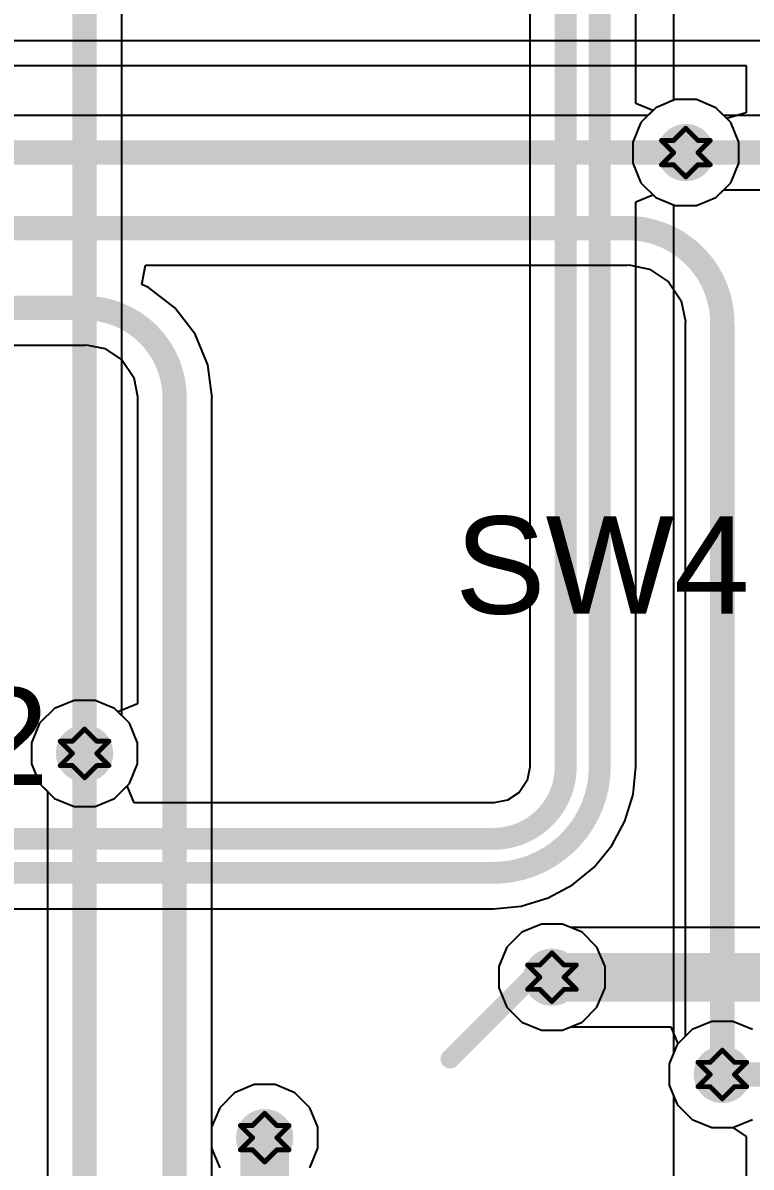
# Model space of a CAD drawing. Header units: inches. Extents: x 24 to 500, y 68 to 269.
# Drawn here: x 365.7 to 373.3, y 155.37 to 167.32 of the extents above; entities that cross this region are included whole.
import ezdxf

# ---------------------------------------------------------------- set-up
doc = ezdxf.new("R2010")
doc.units = ezdxf.units.IN
for name, color, linetype in [('Bottom Layer', 5, 'Continuous'), ('Drill Drawing', 1, 'Continuous'), ('Layer 1', 16, 'Continuous'), ('Layer 2', 76, 'Continuous'), ('Top Layer', 1, 'Continuous'), ('Top Overlay', 2, 'Continuous'), ('Via Holes', 16, 'Continuous')]:
    doc.layers.add(name, color=color, linetype=linetype)
doc.styles.add('Arial', font='', dxfattribs={"height": 0.2})
doc.styles.get('Arial').set_extended_font_data('Arial')

# ---------------------------------------------------------------- blocks, each defined once
blk = doc.blocks.new('TL3300CF160Q__79')
at = {"layer": 'Top Overlay'}
for points in [[(-5.867, 5.207, 0.2, 0.2, 0), (-4.953, 6.121, 0.2, 0.2, 0)], [(-4.953, 6.121, 0.2, 0.2, 0), (4.877, 6.121, 0.2, 0.2, 0)]]:
    blk.add_lwpolyline(points, format="xyseb", dxfattribs=at)
for points in [[(-5.003, 6.121, 0.1, 0.1, 1), (-4.903, 6.121, 0.1, 0.1, 1)], [(-5.003, 6.121, 0.1, 0.1, 1), (-4.903, 6.121, 0.1, 0.1, 1)], [(-5.917, 5.207, 0.1, 0.1, 1), (-5.817, 5.207, 0.1, 0.1, 1)]]:
    blk.add_lwpolyline(points, format="xyseb", close=True, dxfattribs=at)

msp = doc.modelspace()

# ---------------------------------------------------------------- hatches: boundary and pattern name
at = {"layer": 'Bottom Layer'}
h = msp.add_hatch(color=5, dxfattribs=at)
edge = h.paths.add_edge_path()
edge.add_arc((372.618, 165.964), 0.3, 0, 360)
h = msp.add_hatch(color=5, dxfattribs=at)
edge = h.paths.add_edge_path()
edge.add_arc((366.344, 159.69), 0.3, 0, 360)
h = msp.add_hatch(color=5, dxfattribs=at)
edge = h.paths.add_edge_path()
edge.add_arc((371.221, 157.353), 0.3, 0, 360)
h = msp.add_hatch(color=5, dxfattribs=at)
edge = h.paths.add_edge_path()
edge.add_arc((372.999, 156.337), 0.3, 0, 360)
h = msp.add_hatch(color=5, dxfattribs=at)
edge = h.paths.add_edge_path()
edge.add_arc((368.224, 155.677), 0.3, 0, 360)
at = {"layer": 'Layer 1'}
h = msp.add_hatch(color=16, dxfattribs=at)
edge = h.paths.add_edge_path()
edge.add_arc((372.618, 165.964), 0.3, 0, 360)
h = msp.add_hatch(color=16, dxfattribs=at)
edge = h.paths.add_edge_path()
edge.add_arc((366.344, 159.69), 0.3, 0, 360)
h = msp.add_hatch(color=16, dxfattribs=at)
edge = h.paths.add_edge_path()
edge.add_arc((371.221, 157.353), 0.3, 0, 360)
h = msp.add_hatch(color=16, dxfattribs=at)
edge = h.paths.add_edge_path()
edge.add_arc((372.999, 156.337), 0.3, 0, 360)
h = msp.add_hatch(color=16, dxfattribs=at)
edge = h.paths.add_edge_path()
edge.add_arc((368.224, 155.677), 0.3, 0, 360)
at = {"layer": 'Layer 2'}
h = msp.add_hatch(color=76, dxfattribs=at)
edge = h.paths.add_edge_path()
edge.add_arc((372.618, 165.964), 0.3, 0, 360)
h = msp.add_hatch(color=76, dxfattribs=at)
edge = h.paths.add_edge_path()
edge.add_arc((366.344, 159.69), 0.3, 0, 360)
h = msp.add_hatch(color=76, dxfattribs=at)
edge = h.paths.add_edge_path()
edge.add_arc((371.221, 157.353), 0.3, 0, 360)
h = msp.add_hatch(color=76, dxfattribs=at)
edge = h.paths.add_edge_path()
edge.add_arc((372.999, 156.337), 0.3, 0, 360)
h = msp.add_hatch(color=76, dxfattribs=at)
edge = h.paths.add_edge_path()
edge.add_arc((368.224, 155.677), 0.3, 0, 360)
at = {"layer": 'Top Layer'}
h = msp.add_hatch(color=1, dxfattribs=at)
edge = h.paths.add_edge_path()
edge.add_arc((372.618, 165.964), 0.3, 0, 360)
h = msp.add_hatch(color=1, dxfattribs=at)
edge = h.paths.add_edge_path()
edge.add_arc((366.344, 159.69), 0.3, 0, 360)
h = msp.add_hatch(color=1, dxfattribs=at)
edge = h.paths.add_edge_path()
edge.add_arc((371.221, 157.353), 0.3, 0, 360)
h = msp.add_hatch(color=1, dxfattribs=at)
edge = h.paths.add_edge_path()
edge.add_arc((372.999, 156.337), 0.3, 0, 360)
h = msp.add_hatch(color=1, dxfattribs=at)
edge = h.paths.add_edge_path()
edge.add_arc((368.224, 155.677), 0.3, 0, 360)
at = {"layer": 'Via Holes'}
h = msp.add_hatch(color=7, dxfattribs=at)
edge = h.paths.add_edge_path()
edge.add_arc((372.618, 165.964), 0.15, 0, 360)
h = msp.add_hatch(color=7, dxfattribs=at)
edge = h.paths.add_edge_path()
edge.add_arc((366.344, 159.69), 0.15, 0, 360)
h = msp.add_hatch(color=7, dxfattribs=at)
edge = h.paths.add_edge_path()
edge.add_arc((371.221, 157.353), 0.15, 0, 360)
h = msp.add_hatch(color=7, dxfattribs=at)
edge = h.paths.add_edge_path()
edge.add_arc((372.999, 156.337), 0.15, 0, 360)
h = msp.add_hatch(color=7, dxfattribs=at)
edge = h.paths.add_edge_path()
edge.add_arc((368.224, 155.677), 0.15, 0, 360)

# ---------------------------------------------------------------- linework, layer by layer
at = {"layer": 'Bottom Layer'}
for p, q in [((373.507, 167.132), (339.396, 167.132)), ((339.396, 166.873), (373.248, 166.873)), ((373.248, 166.873), (373.248, 166.382)), ((372.508, 166.518), (372.304, 166.433)), ((372.728, 166.518), (372.508, 166.518)), ((372.932, 166.433), (372.728, 166.518)), ((372.223, 166.352), (342.33, 166.352)), ((372.304, 166.433), (372.223, 166.352)), ((373.045, 166.32), (372.932, 166.433)), ((373.243, 166.379), (373.045, 166.32)), ((373.248, 166.382), (373.243, 166.379)), ((366.941, 164.585), (366.981, 164.788)), ((366.981, 164.788), (372.007, 164.788)), ((372.007, 164.788), (372.023, 164.791)), ((372.023, 164.791), (372.24, 164.748)), ((372.24, 164.748), (372.438, 164.615)), ((367.01, 164.556), (366.941, 164.585)), ((367.286, 164.344), (367.01, 164.556)), ((372.438, 164.615), (372.571, 164.417)), ((367.498, 164.068), (367.286, 164.344)), ((372.571, 164.417), (372.614, 164.2)), ((372.614, 164.2), (372.611, 164.184)), ((372.611, 164.184), (372.611, 156.732)), ((367.631, 163.747), (367.498, 164.068)), ((363.049, 163.953), (366.344, 163.953)), ((366.344, 163.953), (366.345, 163.954)), ((366.345, 163.953), (366.359, 163.956)), ((366.345, 163.954), (366.345, 163.953)), ((366.359, 163.956), (366.557, 163.917)), ((366.557, 163.917), (366.738, 163.796)), ((366.738, 163.796), (366.859, 163.615)), ((367.676, 163.402), (367.631, 163.747)), ((366.859, 163.615), (366.898, 163.416)), ((366.898, 163.416), (366.896, 163.402)), ((366.896, 163.402), (366.896, 160.209)), ((367.672, 145.924), (367.672, 163.402)), ((367.672, 163.402), (367.676, 163.402)), ((366.234, 160.244), (366.03, 160.159)), ((366.454, 160.244), (366.234, 160.244)), ((366.658, 160.159), (366.454, 160.244)), ((366.03, 160.159), (365.875, 160.004)), ((366.693, 160.125), (366.658, 160.159)), ((366.896, 160.209), (366.693, 160.125)), ((365.875, 160.004), (365.79, 159.8)), ((365.79, 159.8), (365.79, 159.58)), ((365.79, 159.58), (365.875, 159.376)), ((365.875, 159.376), (365.956, 159.295)), ((365.956, 159.295), (365.956, 150.307)), ((371.111, 157.907), (370.907, 157.823)), ((371.331, 157.907), (371.111, 157.907)), ((371.535, 157.823), (371.331, 157.907)), ((370.907, 157.823), (370.751, 157.667)), ((371.691, 157.667), (371.535, 157.823)), ((370.751, 157.667), (370.667, 157.463)), ((371.775, 157.463), (371.691, 157.667)), ((370.667, 157.463), (370.667, 157.243)), ((371.775, 157.243), (371.775, 157.463)), ((370.667, 157.243), (370.751, 157.039)), ((371.691, 157.039), (371.775, 157.243)), ((370.751, 157.039), (370.907, 156.883)), ((371.535, 156.883), (371.691, 157.039)), ((370.907, 156.883), (371.111, 156.799)), ((371.111, 156.799), (371.331, 156.799)), ((371.331, 156.799), (371.535, 156.883)), ((372.611, 156.732), (372.529, 156.651)), ((372.529, 156.651), (372.445, 156.447)), ((372.445, 156.447), (372.445, 156.227)), ((372.445, 156.227), (372.529, 156.023)), ((372.529, 156.023), (372.685, 155.867)), ((372.685, 155.867), (372.889, 155.783)), ((372.889, 155.783), (373.109, 155.783)), ((373.109, 155.783), (373.248, 155.69)), ((373.248, 155.69), (373.248, 145.168))]:
    msp.add_line(p, q, dxfattribs=at)
for points in [[(341.935, 165.964, 0.254, 0.254, 0), (372.618, 165.964, 0.254, 0.254, 0)], [(336.03, 165.176, 0.254, 0.254, 0), (372.007, 165.176, 0.254, 0.254, 0)], [(372.007, 165.176, 0.254, 0.254, -0.414214), (372.999, 164.184, 0.254, 0.254, 0)], [(358.432, 164.342, 0.254, 0.254, 0), (366.344, 164.342, 0.254, 0.254, 0)], [(366.344, 164.342, 0.254, 0.254, -0.000327), (366.345, 164.342, 0.254, 0.254, 0)], [(366.345, 164.342, 0.254, 0.254, -0.41383), (367.284, 163.402, 0.254, 0.254, 0)], [(372.999, 156.337, 0.254, 0.254, 0), (372.999, 164.184, 0.254, 0.254, 0)], [(367.284, 145.924, 0.254, 0.254, 0), (367.284, 163.402, 0.254, 0.254, 0)], [(366.344, 149.912, 0.254, 0.254, 0), (366.344, 159.69, 0.254, 0.254, 0)]]:
    msp.add_lwpolyline(points, format="xyseb", dxfattribs=at)
for points in [[(372.555, 165.964, 0.127, 0.127, 1), (372.682, 165.964, 0.127, 0.127, 1)], [(371.943, 165.176, 0.127, 0.127, 1), (372.07, 165.176, 0.127, 0.127, 1)], [(371.943, 165.176, 0.127, 0.127, 1), (372.07, 165.176, 0.127, 0.127, 1)], [(366.281, 164.342, 0.127, 0.127, 1), (366.408, 164.342, 0.127, 0.127, 1)], [(366.281, 164.342, 0.127, 0.127, 1), (366.408, 164.342, 0.127, 0.127, 1)], [(366.282, 164.342, 0.127, 0.127, 1), (366.409, 164.342, 0.127, 0.127, 1)], [(366.282, 164.342, 0.127, 0.127, 1), (366.409, 164.342, 0.127, 0.127, 1)], [(372.935, 164.184, 0.127, 0.127, 1), (373.062, 164.184, 0.127, 0.127, 1)], [(372.935, 164.184, 0.127, 0.127, 1), (373.062, 164.184, 0.127, 0.127, 1)], [(367.221, 163.402, 0.127, 0.127, 1), (367.348, 163.402, 0.127, 0.127, 1)], [(367.221, 163.402, 0.127, 0.127, 1), (367.348, 163.402, 0.127, 0.127, 1)], [(366.281, 159.69, 0.127, 0.127, 1), (366.408, 159.69, 0.127, 0.127, 1)], [(372.935, 156.337, 0.127, 0.127, 1), (373.062, 156.337, 0.127, 0.127, 1)]]:
    msp.add_lwpolyline(points, format="xyseb", close=True, dxfattribs=at)
at = {"layer": 'Drill Drawing'}
for points in [[(372.491, 166.091, 0.0508, 0.0508, 0), (372.618, 166.218, 0.0508, 0.0508, 0)], [(372.618, 166.218, 0.0508, 0.0508, 0), (372.745, 166.091, 0.0508, 0.0508, 0)], [(372.364, 166.091, 0.0508, 0.0508, 0), (372.491, 165.964, 0.0508, 0.0508, 0)], [(372.364, 166.091, 0.0508, 0.0508, 0), (372.491, 166.091, 0.0508, 0.0508, 0)], [(372.745, 166.091, 0.0508, 0.0508, 0), (372.872, 166.091, 0.0508, 0.0508, 0)], [(372.745, 165.964, 0.0508, 0.0508, 0), (372.872, 166.091, 0.0508, 0.0508, 0)], [(372.364, 165.837, 0.0508, 0.0508, 0), (372.491, 165.964, 0.0508, 0.0508, 0)], [(372.745, 165.964, 0.0508, 0.0508, 0), (372.872, 165.837, 0.0508, 0.0508, 0)], [(372.364, 165.837, 0.0508, 0.0508, 0), (372.491, 165.837, 0.0508, 0.0508, 0)], [(372.491, 165.837, 0.0508, 0.0508, 0), (372.618, 165.71, 0.0508, 0.0508, 0)], [(372.618, 165.71, 0.0508, 0.0508, 0), (372.745, 165.837, 0.0508, 0.0508, 0)], [(372.745, 165.837, 0.0508, 0.0508, 0), (372.872, 165.837, 0.0508, 0.0508, 0)], [(366.217, 159.817, 0.0508, 0.0508, 0), (366.344, 159.944, 0.0508, 0.0508, 0)], [(366.344, 159.944, 0.0508, 0.0508, 0), (366.471, 159.817, 0.0508, 0.0508, 0)], [(366.09, 159.817, 0.0508, 0.0508, 0), (366.217, 159.69, 0.0508, 0.0508, 0)], [(366.09, 159.817, 0.0508, 0.0508, 0), (366.217, 159.817, 0.0508, 0.0508, 0)], [(366.471, 159.817, 0.0508, 0.0508, 0), (366.598, 159.817, 0.0508, 0.0508, 0)], [(366.471, 159.69, 0.0508, 0.0508, 0), (366.598, 159.817, 0.0508, 0.0508, 0)], [(366.09, 159.563, 0.0508, 0.0508, 0), (366.217, 159.69, 0.0508, 0.0508, 0)], [(366.471, 159.69, 0.0508, 0.0508, 0), (366.598, 159.563, 0.0508, 0.0508, 0)], [(366.09, 159.563, 0.0508, 0.0508, 0), (366.217, 159.563, 0.0508, 0.0508, 0)], [(366.217, 159.563, 0.0508, 0.0508, 0), (366.344, 159.436, 0.0508, 0.0508, 0)], [(366.344, 159.436, 0.0508, 0.0508, 0), (366.471, 159.563, 0.0508, 0.0508, 0)], [(366.471, 159.563, 0.0508, 0.0508, 0), (366.598, 159.563, 0.0508, 0.0508, 0)], [(371.094, 157.48, 0.0508, 0.0508, 0), (371.221, 157.607, 0.0508, 0.0508, 0)], [(371.221, 157.607, 0.0508, 0.0508, 0), (371.348, 157.48, 0.0508, 0.0508, 0)], [(370.967, 157.48, 0.0508, 0.0508, 0), (371.094, 157.353, 0.0508, 0.0508, 0)], [(370.967, 157.48, 0.0508, 0.0508, 0), (371.094, 157.48, 0.0508, 0.0508, 0)], [(371.348, 157.48, 0.0508, 0.0508, 0), (371.475, 157.48, 0.0508, 0.0508, 0)], [(371.348, 157.353, 0.0508, 0.0508, 0), (371.475, 157.48, 0.0508, 0.0508, 0)], [(370.967, 157.226, 0.0508, 0.0508, 0), (371.094, 157.353, 0.0508, 0.0508, 0)], [(371.348, 157.353, 0.0508, 0.0508, 0), (371.475, 157.226, 0.0508, 0.0508, 0)], [(370.967, 157.226, 0.0508, 0.0508, 0), (371.094, 157.226, 0.0508, 0.0508, 0)], [(371.094, 157.226, 0.0508, 0.0508, 0), (371.221, 157.099, 0.0508, 0.0508, 0)], [(371.221, 157.099, 0.0508, 0.0508, 0), (371.348, 157.226, 0.0508, 0.0508, 0)], [(371.348, 157.226, 0.0508, 0.0508, 0), (371.475, 157.226, 0.0508, 0.0508, 0)], [(372.872, 156.464, 0.0508, 0.0508, 0), (372.999, 156.591, 0.0508, 0.0508, 0)], [(372.999, 156.591, 0.0508, 0.0508, 0), (373.126, 156.464, 0.0508, 0.0508, 0)], [(372.745, 156.464, 0.0508, 0.0508, 0), (372.872, 156.337, 0.0508, 0.0508, 0)], [(372.745, 156.464, 0.0508, 0.0508, 0), (372.872, 156.464, 0.0508, 0.0508, 0)], [(373.126, 156.464, 0.0508, 0.0508, 0), (373.253, 156.464, 0.0508, 0.0508, 0)], [(373.126, 156.337, 0.0508, 0.0508, 0), (373.253, 156.464, 0.0508, 0.0508, 0)], [(372.745, 156.21, 0.0508, 0.0508, 0), (372.872, 156.337, 0.0508, 0.0508, 0)], [(373.126, 156.337, 0.0508, 0.0508, 0), (373.253, 156.21, 0.0508, 0.0508, 0)], [(372.745, 156.21, 0.0508, 0.0508, 0), (372.872, 156.21, 0.0508, 0.0508, 0)], [(372.872, 156.21, 0.0508, 0.0508, 0), (372.999, 156.083, 0.0508, 0.0508, 0)], [(372.999, 156.083, 0.0508, 0.0508, 0), (373.126, 156.21, 0.0508, 0.0508, 0)], [(373.126, 156.21, 0.0508, 0.0508, 0), (373.253, 156.21, 0.0508, 0.0508, 0)], [(368.097, 155.804, 0.0508, 0.0508, 0), (368.224, 155.931, 0.0508, 0.0508, 0)], [(368.224, 155.931, 0.0508, 0.0508, 0), (368.351, 155.804, 0.0508, 0.0508, 0)], [(367.97, 155.804, 0.0508, 0.0508, 0), (368.097, 155.677, 0.0508, 0.0508, 0)], [(367.97, 155.804, 0.0508, 0.0508, 0), (368.097, 155.804, 0.0508, 0.0508, 0)], [(368.351, 155.804, 0.0508, 0.0508, 0), (368.478, 155.804, 0.0508, 0.0508, 0)], [(368.351, 155.677, 0.0508, 0.0508, 0), (368.478, 155.804, 0.0508, 0.0508, 0)], [(367.97, 155.55, 0.0508, 0.0508, 0), (368.097, 155.677, 0.0508, 0.0508, 0)], [(368.351, 155.677, 0.0508, 0.0508, 0), (368.478, 155.55, 0.0508, 0.0508, 0)], [(367.97, 155.55, 0.0508, 0.0508, 0), (368.097, 155.55, 0.0508, 0.0508, 0)], [(368.097, 155.55, 0.0508, 0.0508, 0), (368.224, 155.423, 0.0508, 0.0508, 0)], [(368.224, 155.423, 0.0508, 0.0508, 0), (368.351, 155.55, 0.0508, 0.0508, 0)], [(368.351, 155.55, 0.0508, 0.0508, 0), (368.478, 155.55, 0.0508, 0.0508, 0)]]:
    msp.add_lwpolyline(points, format="xyseb", dxfattribs=at)
for points in [[(372.605, 166.218, 0.0254, 0.0254, 1), (372.631, 166.218, 0.0254, 0.0254, 1)], [(372.605, 166.218, 0.0254, 0.0254, 1), (372.631, 166.218, 0.0254, 0.0254, 1)], [(372.351, 166.091, 0.0254, 0.0254, 1), (372.377, 166.091, 0.0254, 0.0254, 1)], [(372.351, 166.091, 0.0254, 0.0254, 1), (372.377, 166.091, 0.0254, 0.0254, 1)], [(372.478, 166.091, 0.0254, 0.0254, 1), (372.504, 166.091, 0.0254, 0.0254, 1)], [(372.478, 166.091, 0.0254, 0.0254, 1), (372.504, 166.091, 0.0254, 0.0254, 1)], [(372.732, 166.091, 0.0254, 0.0254, 1), (372.758, 166.091, 0.0254, 0.0254, 1)], [(372.732, 166.091, 0.0254, 0.0254, 1), (372.758, 166.091, 0.0254, 0.0254, 1)], [(372.859, 166.091, 0.0254, 0.0254, 1), (372.885, 166.091, 0.0254, 0.0254, 1)], [(372.859, 166.091, 0.0254, 0.0254, 1), (372.885, 166.091, 0.0254, 0.0254, 1)], [(372.478, 165.964, 0.0254, 0.0254, 1), (372.504, 165.964, 0.0254, 0.0254, 1)], [(372.478, 165.964, 0.0254, 0.0254, 1), (372.504, 165.964, 0.0254, 0.0254, 1)], [(372.732, 165.964, 0.0254, 0.0254, 1), (372.758, 165.964, 0.0254, 0.0254, 1)], [(372.732, 165.964, 0.0254, 0.0254, 1), (372.758, 165.964, 0.0254, 0.0254, 1)], [(372.351, 165.837, 0.0254, 0.0254, 1), (372.377, 165.837, 0.0254, 0.0254, 1)], [(372.351, 165.837, 0.0254, 0.0254, 1), (372.377, 165.837, 0.0254, 0.0254, 1)], [(372.478, 165.837, 0.0254, 0.0254, 1), (372.504, 165.837, 0.0254, 0.0254, 1)], [(372.478, 165.837, 0.0254, 0.0254, 1), (372.504, 165.837, 0.0254, 0.0254, 1)], [(372.732, 165.837, 0.0254, 0.0254, 1), (372.758, 165.837, 0.0254, 0.0254, 1)], [(372.732, 165.837, 0.0254, 0.0254, 1), (372.758, 165.837, 0.0254, 0.0254, 1)], [(372.859, 165.837, 0.0254, 0.0254, 1), (372.885, 165.837, 0.0254, 0.0254, 1)], [(372.859, 165.837, 0.0254, 0.0254, 1), (372.885, 165.837, 0.0254, 0.0254, 1)], [(372.605, 165.71, 0.0254, 0.0254, 1), (372.631, 165.71, 0.0254, 0.0254, 1)], [(372.605, 165.71, 0.0254, 0.0254, 1), (372.631, 165.71, 0.0254, 0.0254, 1)], [(366.331, 159.944, 0.0254, 0.0254, 1), (366.357, 159.944, 0.0254, 0.0254, 1)], [(366.331, 159.944, 0.0254, 0.0254, 1), (366.357, 159.944, 0.0254, 0.0254, 1)], [(366.077, 159.817, 0.0254, 0.0254, 1), (366.103, 159.817, 0.0254, 0.0254, 1)], [(366.077, 159.817, 0.0254, 0.0254, 1), (366.103, 159.817, 0.0254, 0.0254, 1)], [(366.204, 159.817, 0.0254, 0.0254, 1), (366.23, 159.817, 0.0254, 0.0254, 1)], [(366.204, 159.817, 0.0254, 0.0254, 1), (366.23, 159.817, 0.0254, 0.0254, 1)], [(366.459, 159.817, 0.0254, 0.0254, 1), (366.484, 159.817, 0.0254, 0.0254, 1)], [(366.459, 159.817, 0.0254, 0.0254, 1), (366.484, 159.817, 0.0254, 0.0254, 1)], [(366.586, 159.817, 0.0254, 0.0254, 1), (366.611, 159.817, 0.0254, 0.0254, 1)], [(366.586, 159.817, 0.0254, 0.0254, 1), (366.611, 159.817, 0.0254, 0.0254, 1)], [(366.204, 159.69, 0.0254, 0.0254, 1), (366.23, 159.69, 0.0254, 0.0254, 1)], [(366.204, 159.69, 0.0254, 0.0254, 1), (366.23, 159.69, 0.0254, 0.0254, 1)], [(366.459, 159.69, 0.0254, 0.0254, 1), (366.484, 159.69, 0.0254, 0.0254, 1)], [(366.459, 159.69, 0.0254, 0.0254, 1), (366.484, 159.69, 0.0254, 0.0254, 1)], [(366.077, 159.563, 0.0254, 0.0254, 1), (366.103, 159.563, 0.0254, 0.0254, 1)], [(366.077, 159.563, 0.0254, 0.0254, 1), (366.103, 159.563, 0.0254, 0.0254, 1)], [(366.204, 159.563, 0.0254, 0.0254, 1), (366.23, 159.563, 0.0254, 0.0254, 1)], [(366.204, 159.563, 0.0254, 0.0254, 1), (366.23, 159.563, 0.0254, 0.0254, 1)], [(366.459, 159.563, 0.0254, 0.0254, 1), (366.484, 159.563, 0.0254, 0.0254, 1)], [(366.459, 159.563, 0.0254, 0.0254, 1), (366.484, 159.563, 0.0254, 0.0254, 1)], [(366.586, 159.563, 0.0254, 0.0254, 1), (366.611, 159.563, 0.0254, 0.0254, 1)], [(366.586, 159.563, 0.0254, 0.0254, 1), (366.611, 159.563, 0.0254, 0.0254, 1)], [(366.331, 159.436, 0.0254, 0.0254, 1), (366.357, 159.436, 0.0254, 0.0254, 1)], [(366.331, 159.436, 0.0254, 0.0254, 1), (366.357, 159.436, 0.0254, 0.0254, 1)], [(371.208, 157.607, 0.0254, 0.0254, 1), (371.234, 157.607, 0.0254, 0.0254, 1)], [(371.208, 157.607, 0.0254, 0.0254, 1), (371.234, 157.607, 0.0254, 0.0254, 1)], [(370.954, 157.48, 0.0254, 0.0254, 1), (370.98, 157.48, 0.0254, 0.0254, 1)], [(370.954, 157.48, 0.0254, 0.0254, 1), (370.98, 157.48, 0.0254, 0.0254, 1)], [(371.081, 157.48, 0.0254, 0.0254, 1), (371.107, 157.48, 0.0254, 0.0254, 1)], [(371.081, 157.48, 0.0254, 0.0254, 1), (371.107, 157.48, 0.0254, 0.0254, 1)], [(371.335, 157.48, 0.0254, 0.0254, 1), (371.361, 157.48, 0.0254, 0.0254, 1)], [(371.335, 157.48, 0.0254, 0.0254, 1), (371.361, 157.48, 0.0254, 0.0254, 1)], [(371.462, 157.48, 0.0254, 0.0254, 1), (371.488, 157.48, 0.0254, 0.0254, 1)], [(371.462, 157.48, 0.0254, 0.0254, 1), (371.488, 157.48, 0.0254, 0.0254, 1)], [(371.081, 157.353, 0.0254, 0.0254, 1), (371.107, 157.353, 0.0254, 0.0254, 1)], [(371.081, 157.353, 0.0254, 0.0254, 1), (371.107, 157.353, 0.0254, 0.0254, 1)], [(371.335, 157.353, 0.0254, 0.0254, 1), (371.361, 157.353, 0.0254, 0.0254, 1)], [(371.335, 157.353, 0.0254, 0.0254, 1), (371.361, 157.353, 0.0254, 0.0254, 1)], [(370.954, 157.226, 0.0254, 0.0254, 1), (370.98, 157.226, 0.0254, 0.0254, 1)], [(370.954, 157.226, 0.0254, 0.0254, 1), (370.98, 157.226, 0.0254, 0.0254, 1)], [(371.081, 157.226, 0.0254, 0.0254, 1), (371.107, 157.226, 0.0254, 0.0254, 1)], [(371.081, 157.226, 0.0254, 0.0254, 1), (371.107, 157.226, 0.0254, 0.0254, 1)], [(371.335, 157.226, 0.0254, 0.0254, 1), (371.361, 157.226, 0.0254, 0.0254, 1)], [(371.335, 157.226, 0.0254, 0.0254, 1), (371.361, 157.226, 0.0254, 0.0254, 1)], [(371.462, 157.226, 0.0254, 0.0254, 1), (371.488, 157.226, 0.0254, 0.0254, 1)], [(371.462, 157.226, 0.0254, 0.0254, 1), (371.488, 157.226, 0.0254, 0.0254, 1)], [(371.208, 157.099, 0.0254, 0.0254, 1), (371.234, 157.099, 0.0254, 0.0254, 1)], [(371.208, 157.099, 0.0254, 0.0254, 1), (371.234, 157.099, 0.0254, 0.0254, 1)], [(372.986, 156.591, 0.0254, 0.0254, 1), (373.012, 156.591, 0.0254, 0.0254, 1)], [(372.986, 156.591, 0.0254, 0.0254, 1), (373.012, 156.591, 0.0254, 0.0254, 1)], [(372.732, 156.464, 0.0254, 0.0254, 1), (372.758, 156.464, 0.0254, 0.0254, 1)], [(372.732, 156.464, 0.0254, 0.0254, 1), (372.758, 156.464, 0.0254, 0.0254, 1)], [(372.859, 156.464, 0.0254, 0.0254, 1), (372.885, 156.464, 0.0254, 0.0254, 1)], [(372.859, 156.464, 0.0254, 0.0254, 1), (372.885, 156.464, 0.0254, 0.0254, 1)], [(373.113, 156.464, 0.0254, 0.0254, 1), (373.139, 156.464, 0.0254, 0.0254, 1)], [(373.113, 156.464, 0.0254, 0.0254, 1), (373.139, 156.464, 0.0254, 0.0254, 1)], [(373.24, 156.464, 0.0254, 0.0254, 1), (373.266, 156.464, 0.0254, 0.0254, 1)], [(373.24, 156.464, 0.0254, 0.0254, 1), (373.266, 156.464, 0.0254, 0.0254, 1)], [(372.859, 156.337, 0.0254, 0.0254, 1), (372.885, 156.337, 0.0254, 0.0254, 1)], [(372.859, 156.337, 0.0254, 0.0254, 1), (372.885, 156.337, 0.0254, 0.0254, 1)], [(373.113, 156.337, 0.0254, 0.0254, 1), (373.139, 156.337, 0.0254, 0.0254, 1)], [(373.113, 156.337, 0.0254, 0.0254, 1), (373.139, 156.337, 0.0254, 0.0254, 1)], [(372.732, 156.21, 0.0254, 0.0254, 1), (372.758, 156.21, 0.0254, 0.0254, 1)], [(372.732, 156.21, 0.0254, 0.0254, 1), (372.758, 156.21, 0.0254, 0.0254, 1)], [(372.859, 156.21, 0.0254, 0.0254, 1), (372.885, 156.21, 0.0254, 0.0254, 1)], [(372.859, 156.21, 0.0254, 0.0254, 1), (372.885, 156.21, 0.0254, 0.0254, 1)], [(373.113, 156.21, 0.0254, 0.0254, 1), (373.139, 156.21, 0.0254, 0.0254, 1)], [(373.113, 156.21, 0.0254, 0.0254, 1), (373.139, 156.21, 0.0254, 0.0254, 1)], [(373.24, 156.21, 0.0254, 0.0254, 1), (373.266, 156.21, 0.0254, 0.0254, 1)], [(373.24, 156.21, 0.0254, 0.0254, 1), (373.266, 156.21, 0.0254, 0.0254, 1)], [(372.986, 156.083, 0.0254, 0.0254, 1), (373.012, 156.083, 0.0254, 0.0254, 1)], [(372.986, 156.083, 0.0254, 0.0254, 1), (373.012, 156.083, 0.0254, 0.0254, 1)], [(368.211, 155.931, 0.0254, 0.0254, 1), (368.236, 155.931, 0.0254, 0.0254, 1)], [(368.211, 155.931, 0.0254, 0.0254, 1), (368.236, 155.931, 0.0254, 0.0254, 1)], [(367.957, 155.804, 0.0254, 0.0254, 1), (367.983, 155.804, 0.0254, 0.0254, 1)], [(367.957, 155.804, 0.0254, 0.0254, 1), (367.983, 155.804, 0.0254, 0.0254, 1)], [(368.084, 155.804, 0.0254, 0.0254, 1), (368.11, 155.804, 0.0254, 0.0254, 1)], [(368.084, 155.804, 0.0254, 0.0254, 1), (368.11, 155.804, 0.0254, 0.0254, 1)], [(368.338, 155.804, 0.0254, 0.0254, 1), (368.363, 155.804, 0.0254, 0.0254, 1)], [(368.338, 155.804, 0.0254, 0.0254, 1), (368.363, 155.804, 0.0254, 0.0254, 1)], [(368.465, 155.804, 0.0254, 0.0254, 1), (368.49, 155.804, 0.0254, 0.0254, 1)], [(368.465, 155.804, 0.0254, 0.0254, 1), (368.49, 155.804, 0.0254, 0.0254, 1)], [(368.084, 155.677, 0.0254, 0.0254, 1), (368.11, 155.677, 0.0254, 0.0254, 1)], [(368.084, 155.677, 0.0254, 0.0254, 1), (368.11, 155.677, 0.0254, 0.0254, 1)], [(368.338, 155.677, 0.0254, 0.0254, 1), (368.363, 155.677, 0.0254, 0.0254, 1)], [(368.338, 155.677, 0.0254, 0.0254, 1), (368.363, 155.677, 0.0254, 0.0254, 1)], [(367.957, 155.55, 0.0254, 0.0254, 1), (367.983, 155.55, 0.0254, 0.0254, 1)], [(367.957, 155.55, 0.0254, 0.0254, 1), (367.983, 155.55, 0.0254, 0.0254, 1)], [(368.084, 155.55, 0.0254, 0.0254, 1), (368.11, 155.55, 0.0254, 0.0254, 1)], [(368.084, 155.55, 0.0254, 0.0254, 1), (368.11, 155.55, 0.0254, 0.0254, 1)], [(368.338, 155.55, 0.0254, 0.0254, 1), (368.363, 155.55, 0.0254, 0.0254, 1)], [(368.338, 155.55, 0.0254, 0.0254, 1), (368.363, 155.55, 0.0254, 0.0254, 1)], [(368.465, 155.55, 0.0254, 0.0254, 1), (368.49, 155.55, 0.0254, 0.0254, 1)], [(368.465, 155.55, 0.0254, 0.0254, 1), (368.49, 155.55, 0.0254, 0.0254, 1)], [(368.211, 155.423, 0.0254, 0.0254, 1), (368.236, 155.423, 0.0254, 0.0254, 1)], [(368.211, 155.423, 0.0254, 0.0254, 1), (368.236, 155.423, 0.0254, 0.0254, 1)]]:
    msp.add_lwpolyline(points, format="xyseb", close=True, dxfattribs=at)
at = {"layer": 'Layer 1'}
for p, q in [((372.508, 166.518), (372.304, 166.433)), ((372.728, 166.518), (372.508, 166.518)), ((372.932, 166.433), (372.728, 166.518)), ((372.304, 166.433), (372.148, 166.277)), ((373.088, 166.277), (372.932, 166.433)), ((372.148, 166.277), (372.064, 166.074)), ((373.172, 166.074), (373.088, 166.277)), ((372.064, 166.074), (372.064, 165.853)), ((373.172, 165.853), (373.172, 166.074)), ((372.064, 165.853), (372.148, 165.65)), ((373.088, 165.65), (373.172, 165.853)), ((372.148, 165.65), (372.304, 165.494)), ((372.932, 165.494), (373.088, 165.65)), ((372.304, 165.494), (372.508, 165.41)), ((372.728, 165.41), (372.932, 165.494)), ((372.508, 165.41), (372.728, 165.41)), ((366.234, 160.244), (366.03, 160.159)), ((366.454, 160.244), (366.234, 160.244)), ((366.658, 160.159), (366.454, 160.244)), ((366.03, 160.159), (365.875, 160.004)), ((366.814, 160.004), (366.658, 160.159)), ((365.875, 160.004), (365.79, 159.8)), ((366.898, 159.8), (366.814, 160.004)), ((365.79, 159.8), (365.79, 159.58)), ((366.898, 159.58), (366.898, 159.8)), ((365.79, 159.58), (365.875, 159.376)), ((366.814, 159.376), (366.898, 159.58)), ((365.875, 159.376), (366.03, 159.22)), ((366.658, 159.22), (366.814, 159.376)), ((366.03, 159.22), (366.234, 159.136)), ((366.454, 159.136), (366.658, 159.22)), ((366.234, 159.136), (366.454, 159.136)), ((371.111, 157.907), (370.907, 157.823)), ((371.331, 157.907), (371.111, 157.907)), ((371.535, 157.823), (371.331, 157.907)), ((370.907, 157.823), (370.751, 157.667)), ((371.691, 157.667), (371.535, 157.823)), ((370.751, 157.667), (370.667, 157.463)), ((371.775, 157.463), (371.691, 157.667)), ((370.667, 157.463), (370.667, 157.243)), ((371.775, 157.243), (371.775, 157.463)), ((370.667, 157.243), (370.751, 157.039)), ((371.691, 157.039), (371.775, 157.243)), ((370.751, 157.039), (370.907, 156.883)), ((371.535, 156.883), (371.691, 157.039)), ((372.889, 156.891), (372.685, 156.807)), ((373.109, 156.891), (372.889, 156.891)), ((373.313, 156.807), (373.109, 156.891)), ((370.907, 156.883), (371.111, 156.799)), ((371.111, 156.799), (371.331, 156.799)), ((371.331, 156.799), (371.535, 156.883)), ((372.685, 156.807), (372.529, 156.651)), ((372.529, 156.651), (372.445, 156.447)), ((372.445, 156.447), (372.445, 156.227)), ((372.445, 156.227), (372.529, 156.023)), ((372.529, 156.023), (372.685, 155.867)), ((372.685, 155.867), (372.889, 155.783)), ((373.109, 155.783), (373.313, 155.867)), ((372.889, 155.783), (373.109, 155.783))]:
    msp.add_line(p, q, dxfattribs=at)
at = {"layer": 'Layer 2'}
for p, q in [((372.491, 179.448), (372.491, 166.511)), ((372.491, 166.511), (372.304, 166.433)), ((372.304, 166.433), (372.148, 166.277)), ((372.148, 166.277), (372.064, 166.074)), ((372.064, 166.074), (372.064, 165.853)), ((372.064, 165.853), (372.148, 165.65)), ((372.148, 165.65), (372.304, 165.494)), ((372.304, 165.494), (372.491, 165.417)), ((372.491, 165.417), (372.491, 156.558)), ((366.234, 160.244), (366.03, 160.159)), ((366.454, 160.244), (366.234, 160.244)), ((366.658, 160.159), (366.454, 160.244)), ((366.03, 160.159), (365.875, 160.004)), ((366.814, 160.004), (366.658, 160.159)), ((365.875, 160.004), (365.79, 159.8)), ((366.898, 159.8), (366.814, 160.004)), ((365.79, 159.8), (365.79, 159.58)), ((366.898, 159.58), (366.898, 159.8)), ((365.79, 159.58), (365.875, 159.376)), ((366.814, 159.376), (366.898, 159.58)), ((365.875, 159.376), (366.03, 159.22)), ((366.658, 159.22), (366.814, 159.376)), ((366.03, 159.22), (366.234, 159.136)), ((366.454, 159.136), (366.658, 159.22)), ((366.234, 159.136), (366.454, 159.136)), ((372.491, 156.558), (372.445, 156.447)), ((372.445, 156.447), (372.445, 156.227)), ((368.114, 156.231), (367.91, 156.146)), ((368.334, 156.231), (368.114, 156.231)), ((368.538, 156.146), (368.334, 156.231)), ((372.445, 156.227), (372.491, 156.116)), ((367.91, 156.146), (367.754, 155.99)), ((368.693, 155.99), (368.538, 156.146)), ((372.491, 156.116), (372.491, 148.082)), ((367.754, 155.99), (367.67, 155.787)), ((368.778, 155.787), (368.693, 155.99)), ((367.67, 155.787), (367.67, 155.566)), ((368.778, 155.566), (368.778, 155.787)), ((367.67, 155.566), (367.754, 155.363)), ((368.693, 155.363), (368.778, 155.566))]:
    msp.add_line(p, q, dxfattribs=at)
at = {"layer": 'Top Layer'}
for p, q in [((366.733, 160.085), (366.733, 174.966)), ((370.989, 169.771), (370.989, 159.552)), ((372.096, 166.476), (372.096, 169.77)), ((372.274, 166.403), (372.096, 166.476)), ((372.508, 166.518), (372.304, 166.433)), ((372.728, 166.518), (372.508, 166.518)), ((372.932, 166.433), (372.728, 166.518)), ((372.304, 166.433), (372.274, 166.403)), ((373.013, 166.352), (372.932, 166.433)), ((376.981, 166.352), (373.013, 166.352)), ((372.096, 165.451), (372.274, 165.524)), ((372.274, 165.524), (372.304, 165.494)), ((372.304, 165.494), (372.508, 165.41)), ((372.728, 165.41), (372.932, 165.494)), ((372.932, 165.494), (373.013, 165.575)), ((373.013, 165.575), (376.981, 165.575)), ((372.096, 159.552), (372.096, 165.451)), ((372.508, 165.41), (372.728, 165.41)), ((366.814, 160.004), (366.733, 160.085)), ((366.898, 159.8), (366.814, 160.004)), ((366.898, 159.58), (366.898, 159.8)), ((366.814, 159.376), (366.898, 159.58)), ((370.99, 159.547), (370.962, 159.406)), ((370.989, 159.552), (370.99, 159.547)), ((372.067, 159.262), (372.096, 159.551)), ((372.096, 159.551), (372.096, 159.552)), ((370.962, 159.406), (370.88, 159.283)), ((366.79, 159.352), (366.814, 159.376)), ((366.863, 159.174), (366.79, 159.352)), ((370.88, 159.283), (370.757, 159.201)), ((370.612, 159.174), (366.863, 159.174)), ((370.616, 159.173), (370.612, 159.174)), ((370.757, 159.201), (370.616, 159.173)), ((371.983, 158.984), (372.067, 159.262)), ((371.846, 158.727), (371.983, 158.984)), ((371.661, 158.502), (371.846, 158.727)), ((371.436, 158.318), (371.661, 158.502)), ((371.18, 158.18), (371.436, 158.318)), ((370.612, 158.067), (370.901, 158.096)), ((370.901, 158.096), (371.18, 158.18)), ((362.874, 158.067), (370.612, 158.067)), ((370.612, 158.067), (370.612, 158.067)), ((371.111, 157.907), (370.907, 157.823)), ((371.331, 157.907), (371.111, 157.907)), ((371.418, 157.871), (371.331, 157.907)), ((375.666, 157.871), (371.418, 157.871)), ((370.907, 157.823), (370.751, 157.667)), ((370.751, 157.667), (370.667, 157.463)), ((370.667, 157.463), (370.667, 157.243)), ((370.667, 157.243), (370.751, 157.039)), ((370.751, 157.039), (370.907, 156.883)), ((370.907, 156.883), (371.111, 156.799)), ((371.111, 156.799), (371.331, 156.799)), ((371.331, 156.799), (371.418, 156.835)), ((371.418, 156.835), (372.462, 156.835)), ((372.462, 156.835), (372.536, 156.657)), ((372.536, 156.657), (372.529, 156.651)), ((372.529, 156.651), (372.445, 156.447)), ((372.445, 156.447), (372.445, 156.227)), ((372.445, 156.227), (372.529, 156.023)), ((372.529, 156.023), (372.685, 155.867)), ((372.685, 155.867), (372.889, 155.783)), ((373.109, 155.783), (373.313, 155.867)), ((372.889, 155.783), (373.109, 155.783))]:
    msp.add_line(p, q, dxfattribs=at)
for points in [[(366.344, 159.69, 0.254, 0.254, 0), (366.344, 174.966, 0.254, 0.254, 0)], [(371.365, 159.552, 0.229, 0.229, 0), (371.365, 169.771, 0.229, 0.229, 0)], [(371.72, 159.552, 0.229, 0.229, 0), (371.72, 169.77, 0.229, 0.229, 0)], [(372.618, 165.964, 0.254, 0.254, 0), (372.618, 165.964, 0.254, 0.254, 0)], [(372.618, 165.964, 0.254, 0.254, 0), (377.463, 165.964, 0.254, 0.254, 0)], [(371.72, 159.552, 0.229, 0.229, -0.414214), (370.612, 158.443, 0.229, 0.229, 0)], [(371.365, 159.552, 0.229, 0.229, -0.414214), (370.612, 158.798, 0.229, 0.229, 0)], [(358.427, 158.798, 0.229, 0.229, 0), (370.612, 158.798, 0.229, 0.229, 0)], [(362.874, 158.443, 0.229, 0.229, 0), (370.612, 158.443, 0.229, 0.229, 0)], [(371.221, 157.353, 0.508, 0.508, 0), (375.666, 157.353, 0.508, 0.508, 0)], [(372.999, 156.337, 0.254, 0.254, 0), (387.096, 156.337, 0.254, 0.254, 0)], [(368.224, 153.844, 0.508, 0.508, 0), (368.224, 155.677, 0.508, 0.508, 0)]]:
    msp.add_lwpolyline(points, format="xyseb", dxfattribs=at)
for points in [[(372.555, 165.964, 0.127, 0.127, 1), (372.682, 165.964, 0.127, 0.127, 1)], [(372.555, 165.964, 0.127, 0.127, 1), (372.682, 165.964, 0.127, 0.127, 1)], [(372.555, 165.964, 0.127, 0.127, 1), (372.682, 165.964, 0.127, 0.127, 1)], [(366.281, 159.69, 0.127, 0.127, 1), (366.408, 159.69, 0.127, 0.127, 1)], [(371.308, 159.552, 0.114, 0.114, 1), (371.422, 159.552, 0.114, 0.114, 1)], [(371.308, 159.552, 0.114, 0.114, 1), (371.422, 159.552, 0.114, 0.114, 1)], [(371.663, 159.552, 0.114, 0.114, 1), (371.778, 159.552, 0.114, 0.114, 1)], [(371.663, 159.552, 0.114, 0.114, 1), (371.778, 159.552, 0.114, 0.114, 1)], [(370.555, 158.798, 0.114, 0.114, 1), (370.669, 158.798, 0.114, 0.114, 1)], [(370.555, 158.798, 0.114, 0.114, 1), (370.669, 158.798, 0.114, 0.114, 1)], [(370.555, 158.443, 0.114, 0.114, 1), (370.669, 158.443, 0.114, 0.114, 1)], [(370.555, 158.443, 0.114, 0.114, 1), (370.669, 158.443, 0.114, 0.114, 1)], [(371.094, 157.353, 0.254, 0.254, 1), (371.348, 157.353, 0.254, 0.254, 1)], [(372.935, 156.337, 0.127, 0.127, 1), (373.062, 156.337, 0.127, 0.127, 1)], [(368.097, 155.677, 0.254, 0.254, 1), (368.351, 155.677, 0.254, 0.254, 1)]]:
    msp.add_lwpolyline(points, format="xyseb", close=True, dxfattribs=at)

# ---------------------------------------------------------------- block references
msp.add_blockref('TL3300CF160Q__79', (376.025, 151.293))

# ---------------------------------------------------------------- texts
at = {"layer": 'Top Overlay', "style": 'Arial'}
msp.add_text('SW4', height=1.016, rotation=360, dxfattribs=at).set_placement((370.209, 161.149))
msp.add_text('C132', height=1.016, dxfattribs=at).set_placement((362.577, 159.36))

doc.saveas('drawing.dxf')
